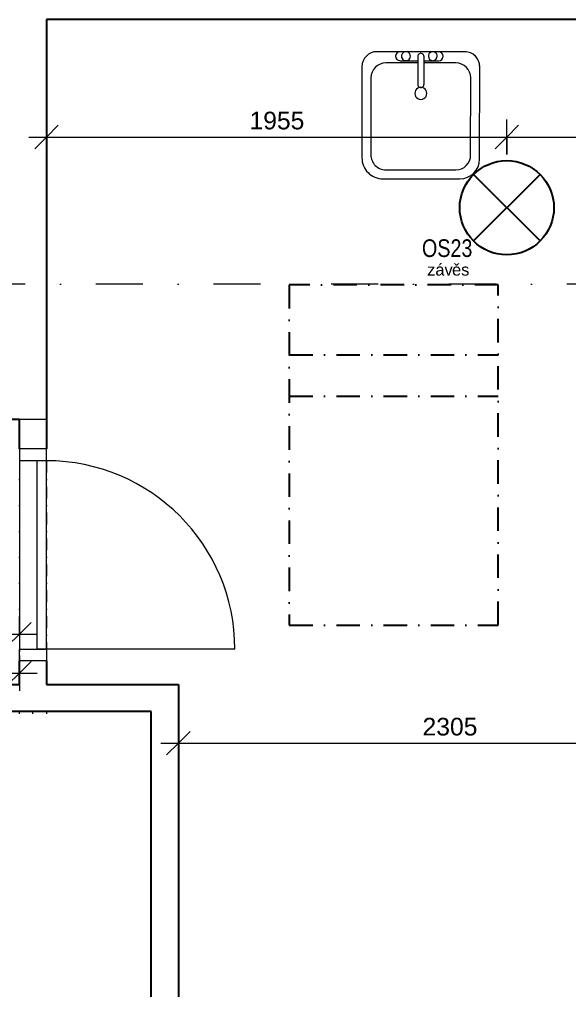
# Model space of a CAD drawing. Header units: millimetres. Extents: x -48393 to -1543, y -7799 to 13735.
# Drawn here: x -28725 to -26393, y -3599 to 523 of the extents above; entities that cross this region are included whole.
import ezdxf

# ---------------------------------------------------------------- set-up
doc = ezdxf.new("R2010")
doc.units = ezdxf.units.MM
for name, pattern in [('HA_Dash_3mm-S1mm', [150, 100, -50]), ('HA_DashDot_10mm-S3mm', [500, 200, -150, 0, -150]), ('HA_DashDot_2_2mm-S0_6mm', [110, 50, -30, 0, -30]), ('HA_DashDot_4mm-S1mm', [200, 100, -50, 0, -50])]:
    doc.linetypes.add(name, pattern=pattern)
for name, color, linetype, lineweight in [('-UNDERLAY_P-SANR-FIXT-OTLN', 9, 'Continuous', 9), ('A-____-____-DIMS', 9, 'Continuous', 5), ('A-____-____-DIMS-50', 9, 'Continuous', 5), ('A-DOOR-____-MCUT', 9, 'HA_DashDot_2_2mm-S0_6mm', 9), ('A-DOOR-____-OTLN', 9, 'Continuous', 9), ('A-DOOR-FRAM-OTLN', 9, 'Continuous', 9), ('A-FLOR-____-OVHD', 9, 'HA_DashDot_4mm-S1mm', 25), ('A-GENM-____-HDLN', 9, 'HA_Dash_3mm-S1mm', 9), ('A-GENM-____-OTLN', 9, 'Continuous', 9), ('A-WALL-____-MCUT', 9, 'Continuous', 9), ('E-LITE-EQPM-IDEN', 9, 'Continuous', 9), ('E-LITE-EQPM-OTLN', 9, 'Continuous', 9), ('G-____-____-TEXT', 9, 'Continuous', 5), ('I-WALL-____-MCUT', 9, 'Continuous', 25), ('S-GRID-____-OTLN', 9, 'Continuous', 5)]:
    doc.layers.add(name, color=color, linetype=linetype, lineweight=lineweight)
doc.styles.add('Arial_1', font='arial.ttf', dxfattribs={"height": 75})
doc.styles.add('Arial_2', font='arial.ttf', dxfattribs={"width": 0.8, "height": 75})
doc.styles.add('Arial_3', font='arial.ttf', dxfattribs={"height": 50})
doc.dimstyles.new('Inner_Dimensions', dxfattribs={"dimscale": 304.8, "dimtxt": 76.519455, "dimasz": 0.328084, "dimexe": 0.246063, "dimexo": 0.0625, "dimgap": 0.032808, "dimtad": 1, "dimdec": 0, "dimzin": 0, "dimdsep": 46, "dimtxsty": 'Arial_1', "dimblk1": 'OBLIQUE', "dimblk2": 'OBLIQUE', "dimsah": 1, "dimcen": 0.09, "dimdle": 0.246063, "dimazin": 0, "dimtfac": 1, "dimtdec": 4, "dimtix": 1, "dimtmove": 0, "dimatfit": 3, "dimfxl": 0.246063, "dimfxlon": 1, "dimtvp": 1, "dimtolj": 1, "dimtzin": 0, "dimlwd": 9, "dimlwe": 9, "dimarcsym": 2})

# ---------------------------------------------------------------- blocks, each defined once
blk = doc.blocks.new('Skříňka se dřezem_ pravoúhlá - 500 x 440mm-1427235-DPS_3NP-C')
at = {"layer": '-UNDERLAY_P-SANR-FIXT-OTLN'}
for p, q in [((202.2, 180.1), (-170.8, 180.1)), ((202.2, 180.1), (-170.8, 180.1)), ((91.9, 180.1), (-73.2, 180.1)), ((3, 132.5), (-132.7, 132.5)), ((-73.2, 142), (3, 142)), ((3, 160.7), (3, 40.4)), ((28.4, 160.7), (28.4, 40.4)), ((28.4, 142), (91.9, 142)), ((164.1, 132.5), (28.4, 132.5)), ((-234.3, 116.6), (-234.3, -271)), ((-234.3, 116.6), (-234.3, -271)), ((265.7, -275.5), (265.7, 116.6)), ((265.7, -275.5), (265.7, 116.6)), ((-196.2, 69), (-196.2, -258.3)), ((227.6, -258.3), (227.6, 69)), ((-132.7, -321.8), (164.1, -321.8)), ((-145.4, -359.9), (181.3, -359.9)), ((-145.4, -359.9), (181.3, -359.9))]:
    blk.add_line(p, q, dxfattribs=at)
for centre, radius, start, end in [((-170.8, 116.6), 63.5, 90, 180), ((-170.8, 116.6), 63.5, 90, 180), ((-73.2, 161.1), 19, 90, 270), ((-47.8, 161.1), 19, 360, 180), ((15.7, 160.7), 12.7, 360, 180), ((66.5, 161.1), 19, 360, 180), ((91.9, 161.1), 19, 270, 90), ((202.2, 116.6), 63.5, 0, 90), ((202.2, 116.6), 63.5, 360, 90), ((-132.7, 69), 63.5, 90, 180), ((-47.8, 161.1), 19, 180, 0), ((66.5, 161.1), 19, 180, 360), ((164.1, 69), 63.5, 0, 90), ((15.7, 3.2), 25.4, 360, 180), ((15.7, 3.2), 25.4, 180, 0), ((15.7, 40.4), 12.7, 180, 0), ((-145.4, -271), 88.9, 180, 270), ((-145.4, -271), 88.9, 180, 270), ((-132.7, -258.3), 63.5, 180, 270), ((164.1, -258.3), 63.5, 270, 0), ((181.3, -275.5), 84.4, 270, 0), ((181.3, -275.5), 84.4, 270, 0)]:
    blk.add_arc(centre, radius, start, end, dxfattribs=at)
blk = doc.blocks.new('HA_LF_GenericSymbol - OS23_pokoje-1614891-DPS_3NP-C')
at = {"layer": 'E-LITE-EQPM-OTLN', "color": 11, "lineweight": 25}
for p, q in [((141.4, 141.4), (-141.4, -141.4)), ((-141.4, 141.4), (141.4, -141.4))]:
    blk.add_line(p, q, dxfattribs=at)
blk.add_circle((0, 0), 200, dxfattribs=at)
blk = doc.blocks.new('HA_DR_Single_Swing_Solid - In_BJ_800x2100-2040335-DPS_3NP-C')
at = {"layer": 'A-DOOR-____-MCUT'}
for p, q in [((-400, 57.5), (400, 57.5)), ((-400, -57.5), (400, -57.5))]:
    blk.add_line(p, q, dxfattribs=at)
at = {"layer": 'A-DOOR-____-OTLN', "lineweight": 5}
blk.add_line((400, 857.5), (400, 57.5), dxfattribs=at)
at = {"layer": 'A-DOOR-____-OTLN'}
for p, q in [((400, 57.5), (-400, 57.5)), ((-400, 57.5), (-400, 17.5)), ((400, 57.5), (400, 17.5)), ((400, 17.5), (-400, 17.5))]:
    blk.add_line(p, q, dxfattribs=at)
at = {"layer": 'A-DOOR-____-OTLN', "lineweight": 5}
blk.add_arc((400, 57.5), 800, 90, 180, dxfattribs=at)
at = {"layer": 'A-DOOR-FRAM-OTLN'}
for p, q in [((-450, 57.5), (-450, -57.5)), ((-400, 57.5), (-450, 57.5)), ((-400, 57.5), (-400, -57.5)), ((400, -57.5), (400, 57.5)), ((400, 57.5), (450, 57.5)), ((450, 57.5), (450, -57.5)), ((-450, -57.5), (-400, -57.5)), ((-400, -57.5), (400, -57.5)), ((450, -57.5), (400, -57.5))]:
    blk.add_line(p, q, dxfattribs=at)
blk = doc.blocks.new('TB_Porotherm KP11_5_1250mm - TB_Porotherm KP11_5_1250mm-1870064-DPS_3NP-C')
at = {"layer": 'A-GENM-____-HDLN'}
for p, q in [((-625, 57.5), (-615, 57.5)), ((-625, 0), (-615, 0)), ((-615, -57.5), (-625, -57.5))]:
    blk.add_line(p, q, dxfattribs=at)
blk = doc.blocks.new('DIMBLOCK65-DPS_3NP-C')
at = {"layer": 'A-____-____-DIMS-50', "lineweight": 9, "transparency": 16777216}
for p, q in [((-28609.9, 98.6), (-28609.9, -51.4)), ((-28609.9, 23.6), (-28609.9, 98.6)), ((-26654.9, -51.4), (-26654.9, 98.6)), ((-28609.9, 23.6), (-28559.9, 73.6)), ((-26654.9, 23.6), (-26604.9, 73.6)), ((-28684.9, 23.6), (-26654.9, 23.6)), ((-28609.9, 23.6), (-28659.9, -26.4)), ((-26654.9, 23.6), (-26704.9, -26.4)), ((-26654.9, 23.6), (-26654.9, -51.4))]:
    blk.add_line(p, q, dxfattribs=at)
at = {"layer": 'A-____-____-DIMS-50', "color": 0, "lineweight": 9, "transparency": 16777216, "insert": (-27747.8, 131), "char_height": 75, "width": 276.883, "attachment_point": 1, "line_spacing_factor": 0.941778, "style": 'Arial_1'}
blk.add_mtext('1955', dxfattribs=at)
blk = doc.blocks.new('_Oblique')
at = {"color": 0, "linetype": 'ByBlock', "lineweight": -2}
blk.add_line((-0.5, -0.5), (0.5, 0.5), dxfattribs=at)
blk = doc.blocks.new('DIMBLOCK66-DPS_3NP-C')
at = {"layer": 'A-____-____-DIMS-50', "lineweight": 9, "transparency": 16777216}
for p, q in [((-26654.9, -51.4), (-26654.9, 98.6)), ((-24684.9, 98.6), (-24684.9, -51.4)), ((-24684.9, 23.6), (-24684.9, 98.6)), ((-26654.9, 23.6), (-26604.9, 73.6)), ((-24684.9, 23.6), (-24634.9, 73.6)), ((-26654.9, 23.6), (-26704.9, -26.4)), ((-26654.9, 23.6), (-24609.9, 23.6)), ((-26654.9, 23.6), (-26654.9, -51.4)), ((-24684.9, 23.6), (-24734.9, -26.4))]:
    blk.add_line(p, q, dxfattribs=at)
at = {"layer": 'A-____-____-DIMS-50', "color": 0, "lineweight": 9, "transparency": 16777216, "insert": (-25785.3, 131), "char_height": 75, "width": 276.883, "attachment_point": 1, "line_spacing_factor": 0.941778, "style": 'Arial_1'}
blk.add_mtext('1970', dxfattribs=at)
blk = doc.blocks.new('DIMBLOCK69-DPS_3NP-C')
at = {"layer": 'A-____-____-DIMS-50', "lineweight": 9, "transparency": 16777216}
for p, q in [((-28049.9, -2476.4), (-28049.9, -2626.4)), ((-28049.9, -2551.4), (-28049.9, -2476.4)), ((-28049.9, -2551.4), (-27999.9, -2501.4)), ((-25744.9, -2626.4), (-25744.9, -2476.4)), ((-25744.9, -2551.4), (-25694.9, -2501.4)), ((-28124.9, -2551.4), (-25744.9, -2551.4)), ((-28049.9, -2551.4), (-28099.9, -2601.4)), ((-25744.9, -2551.4), (-25794.9, -2601.4)), ((-25744.9, -2551.4), (-25744.9, -2626.4))]:
    blk.add_line(p, q, dxfattribs=at)
at = {"layer": 'A-____-____-DIMS-50', "color": 0, "lineweight": 9, "transparency": 16777216, "insert": (-27012.8, -2444), "char_height": 75, "width": 276.883, "attachment_point": 1, "line_spacing_factor": 0.941778, "style": 'Arial_1'}
blk.add_mtext('2305', dxfattribs=at)
blk = doc.blocks.new('DIMBLOCK80-DPS_3NP-C')
at = {"layer": 'A-____-____-DIMS-50', "lineweight": 9, "transparency": 16777216}
for p, q in [((-29925, -2013.4), (-29925, -2163.4)), ((-29925, -2088.4), (-29925, -2013.4)), ((-28724.9, -2013.4), (-28724.9, -2163.4)), ((-28724.9, -2088.4), (-28724.9, -2013.4)), ((-29925, -2088.4), (-29875, -2038.4)), ((-28724.9, -2088.4), (-28674.9, -2038.4)), ((-29925, -2088.4), (-29975, -2138.4)), ((-29925, -2088.4), (-28649.9, -2088.4)), ((-28724.9, -2088.4), (-28774.9, -2138.4))]:
    blk.add_line(p, q, dxfattribs=at)
at = {"layer": 'A-____-____-DIMS-50', "color": 0, "lineweight": 9, "transparency": 16777216, "insert": (-29440.3, -1981), "char_height": 75, "width": 276.883, "attachment_point": 1, "line_spacing_factor": 0.941778, "style": 'Arial_1'}
blk.add_mtext('1200', dxfattribs=at)
blk = doc.blocks.new('DIMBLOCK144-DPS_3NP-C')
at = {"layer": 'A-____-____-DIMS-50', "lineweight": 9, "transparency": 16777216}
for p, q in [((-32449.9, -2179.2), (-32449.9, -2329.2)), ((-32449.9, -2254.2), (-32449.9, -2179.2)), ((-28724.9, -2179.2), (-28724.9, -2329.2)), ((-28724.9, -2254.2), (-28724.9, -2179.2)), ((-32449.9, -2254.2), (-32399.9, -2204.2)), ((-28724.9, -2254.2), (-28674.9, -2204.2)), ((-32524.9, -2254.2), (-28649.9, -2254.2)), ((-32449.9, -2254.2), (-32499.9, -2304.2)), ((-28724.9, -2254.2), (-28774.9, -2304.2))]:
    blk.add_line(p, q, dxfattribs=at)
at = {"layer": 'A-____-____-DIMS-50', "color": 0, "lineweight": 9, "transparency": 16777216, "insert": (-30702.8, -2146.8), "char_height": 75, "width": 276.883, "attachment_point": 1, "line_spacing_factor": 0.941778, "style": 'Arial_1'}
blk.add_mtext('3725', dxfattribs=at)

msp = doc.modelspace()

# ---------------------------------------------------------------- linework, layer by layer
at = {"layer": 'A-FLOR-____-OVHD'}
for p, q in [((-27578.6, -604.9), (-27578.6, -2050)), ((-26691.2, -604.9), (-27578.6, -604.9)), ((-26691.2, -2050), (-26691.2, -604.9)), ((-27578.6, -901.7), (-26691.2, -901.7)), ((-27578.6, -1076.9), (-26691.2, -1076.9)), ((-27578.6, -2050), (-26691.2, -2050))]:
    msp.add_line(p, q, dxfattribs=at)
at = {"layer": 'A-WALL-____-MCUT'}
msp.add_line((-28609.9, -1176.8), (-28724.9, -1176.8), dxfattribs=at)
at = {"layer": 'I-WALL-____-MCUT'}
for p, q in [((-24684.9, 523.2), (-28609.9, 523.2)), ((-28609.9, 523.2), (-28609.9, -1301.8)), ((-28724.9, -1176.8), (-28859.9, -1176.8)), ((-28724.9, -1301.8), (-28724.9, -1176.8)), ((-28724.9, -2301.8), (-28724.9, -2201.8)), ((-28609.9, -2201.8), (-28609.9, -2301.8)), ((-29817.9, -2301.8), (-28724.9, -2301.8)), ((-28609.9, -2301.8), (-28049.9, -2301.8)), ((-28049.9, -2301.8), (-28049.9, -5284.3)), ((-28164.9, -2416.8), (-29817.9, -2416.8)), ((-28164.9, -5284.3), (-28164.9, -2416.8))]:
    msp.add_line(p, q, dxfattribs=at)
at = {"layer": 'S-GRID-____-OTLN', "linetype": 'HA_DashDot_10mm-S3mm', "lineweight": 9}
msp.add_line((-22199.7, -601.8), (-46792.8, -601.8), dxfattribs=at)

# ---------------------------------------------------------------- block references
at = {"layer": '-UNDERLAY_P-SANR-FIXT-OTLN', "rotation": 359.9460322219899}
msp.add_blockref('Skříňka se dřezem_ pravoúhlá - 500 x 440mm-1427235-DPS_3NP-C', (-27035.8, 205.8), dxfattribs=at)
at = {"layer": 'A-DOOR-____-OTLN', "rotation": 269.9999999999998}
msp.add_blockref('HA_DR_Single_Swing_Solid - In_BJ_800x2100-2040335-DPS_3NP-C', (-28667.4, -1751.8), dxfattribs=at)
at = {"layer": 'A-GENM-____-OTLN', "rotation": 90.00000000000001}
msp.add_blockref('TB_Porotherm KP11_5_1250mm - TB_Porotherm KP11_5_1250mm-1870064-DPS_3NP-C', (-28667.4, -1801.8), dxfattribs=at)
at = {"layer": 'E-LITE-EQPM-OTLN', "color": 11, "lineweight": 25}
msp.add_blockref('HA_LF_GenericSymbol - OS23_pokoje-1614891-DPS_3NP-C', (-26654.9, -276.8), dxfattribs=at)

# ---------------------------------------------------------------- texts
at = {"layer": 'E-LITE-EQPM-IDEN', "lineweight": 5, "insert": (-27015.3, -411.1), "char_height": 75, "width": 262.953, "attachment_point": 1, "style": 'Arial_2'}
msp.add_mtext('OS23', dxfattribs=at)
at = {"layer": 'G-____-____-TEXT', "color": 11, "lineweight": 9, "char_height": 50, "attachment_point": 1, "style": 'Arial_3'}
for s, insert, width in [('záv', (-26993.4, -515.1), 128.27), ('ěs', (-26887.6, -515.1), 92.194)]:
    msp.add_mtext(s, dxfattribs=dict(at, insert=insert, width=width))

# ---------------------------------------------------------------- dimensions: what is measured, and where the dimension line sits
at = {"layer": 'A-____-____-DIMS', "lineweight": 9}
for base, p1, p2, override, picture, middle in [((-26654.9, 23.6), (-28609.9, 98.6), (-26654.9, -51.4), {"dimpost": '<>', "dimfxl": 1960.746031}, 'DIMBLOCK65-DPS_3NP-C', (-27632.4, 71.9)), ((-24684.9, 23.6), (-26654.9, -51.4), (-24684.9, 98.6), {"dimpost": '<>', "dimfxl": 1975.702407}, 'DIMBLOCK66-DPS_3NP-C', (-25669.9, 71.9)), ((-28724.9, -2088.4), (-29925, -2013.4), (-28724.9, -2013.4), {"dimpost": '<>', "dimfxl": 1200.085738}, 'DIMBLOCK80-DPS_3NP-C', (-29324.9, -2040.1)), ((-28724.9, -2254.2), (-32449.9, -2179.2), (-28724.9, -2179.2), {"dimpost": '<>', "dimfxl": 3725}, 'DIMBLOCK144-DPS_3NP-C', (-30587.4, -2205.9)), ((-25744.9, -2551.4), (-28049.9, -2476.4), (-25744.9, -2626.4), {"dimpost": '<>', "dimfxl": 2309.875538}, 'DIMBLOCK69-DPS_3NP-C', (-26897.4, -2503.1))]:
    dim = msp.add_linear_dim(base=base, p1=p1, p2=p2, dimstyle='Inner_Dimensions', override=override, dxfattribs=at)
    dim.commit()
    dim.dimension.update_dxf_attribs({"geometry": picture, "text_midpoint": middle})

doc.saveas('drawing.dxf')
